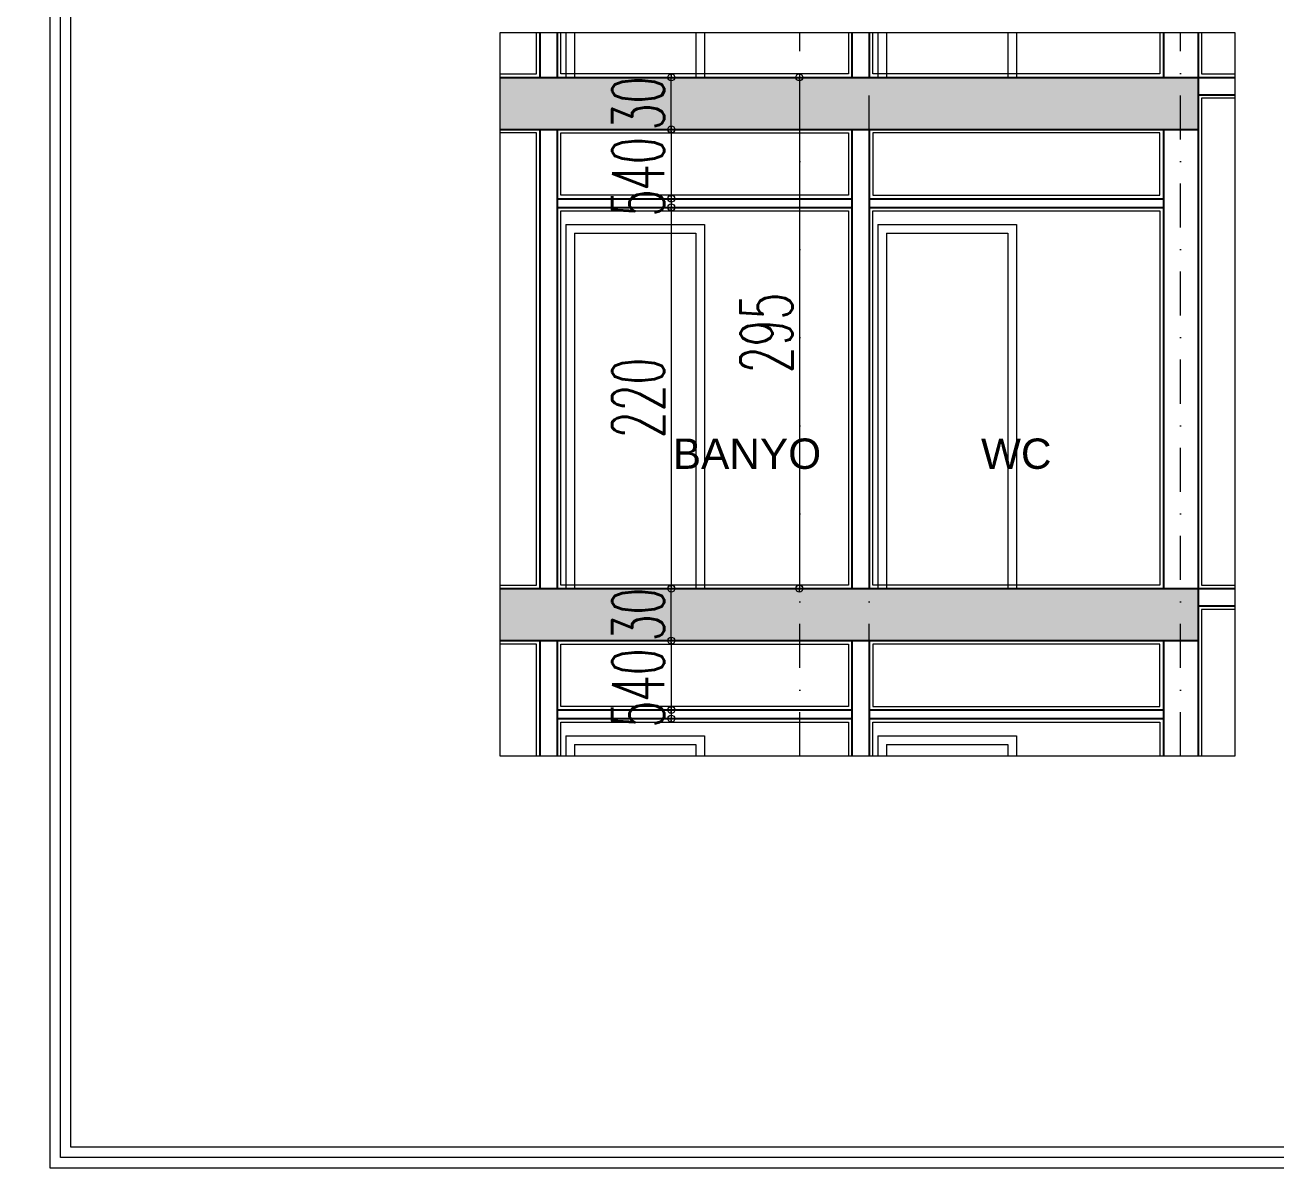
# Model space of a CAD drawing. Header units: millimetres. Extents: x -16104 to 67872, y -88009 to 12107.
# Drawn here: x 64305 to 66109, y -8330 to -6681 of the extents above; entities that cross this region are included whole.
import ezdxf

# ---------------------------------------------------------------- set-up
doc = ezdxf.new("R2010")
doc.units = ezdxf.units.MM
doc.linetypes.add('DASHDOTX2', pattern=[50.8, 25.4, -12.7, 0, -12.7])
doc.layers.get('0').update_dxf_attribs({"color": 241})
for name, color, linetype, lineweight in [('akslar', 144, 'Continuous', 20), ('c05', 32, 'Continuous', 13), ('duvar', 123, 'Continuous', 25), ('emsal&kolon', 1, 'Continuous', 5), ('kapı', 3, 'Continuous', 5), ('OLCU', 54, 'Continuous', 13), ('POZ', 36, 'Continuous', 18), ('SıVA', 40, 'Continuous', 9), ('ÖLÇÜ', 252, 'Continuous', 20)]:
    doc.layers.add(name, color=color, linetype=linetype, lineweight=lineweight)
doc.styles.add('DIM', font='Txttw.shx', dxfattribs={"width": 0.6})
doc.styles.add('M2', font='stylu.ttf', dxfattribs={"height": 10})
doc.dimstyles.new('50', dxfattribs={"dimscale": 0, "dimtxt": 30, "dimasz": 1, "dimexe": 0, "dimexo": 2, "dimgap": 4, "dimtad": 1, "dimdec": 0, "dimzin": 0, "dimdsep": 46, "dimtxsty": 'DIM', "dimblk1": 'DOT', "dimblk2": 'DOT', "dimsah": 1, "dimcen": 1.5, "dimdle": 3, "dimse1": 1, "dimse2": 1, "dimclrd": 256, "dimclre": 9, "dimclrt": 256, "dimadec": 0, "dimazin": 0, "dimtfac": 0.24, "dimtdec": 0, "dimtix": 1, "dimtmove": 2, "dimatfit": 3, "dimldrblk": 'DOT', "dimfxl": 0, "dimtolj": 1, "dimtzin": 15, "dimarcsym": 0})
pattern_1 = [(45, (-14297.5899, -11300.239), (-1.76776695, 1.76776695), []), (45, (-14295.8249, -11300.239), (-1.76776695, 1.76776695), [1.2, -0.5])]

# ---------------------------------------------------------------- blocks, each defined once
blk = doc.blocks.new('DOT')
for p, q in [((0, 15), (0, -15)), ((-2, 0), (0, 0)), ((2, 0), (0, 0))]:
    blk.add_line(p, q)
blk.add_circle((0, 0), 2)
blk = doc.blocks.new('*D231')
at = {"layer": 'Defpoints', "color": 0, "transparency": 16777216}
for p in [(18501.93, 5899.47), (18567.7, 5899.47), (18501.93, 5869.47)]:
    blk.add_point(p, dxfattribs=at)
at = {"layer": 'OLCU', "lineweight": -2, "transparency": 16777216}
for p, q in [((18567.7, 5900.47), (18567.7, 5901.47)), ((18567.7, 5869.47), (18567.7, 5899.47)), ((18567.7, 5868.47), (18567.7, 5867.47))]:
    blk.add_line(p, q, dxfattribs=at)
for p, rotation in [((18567.7, 5899.47), 270), ((18567.7, 5869.47), 90)]:
    blk.add_blockref('DOT', p, dxfattribs=dict(at, rotation=rotation))
at = {"layer": 'OLCU', "transparency": 16777216, "insert": (18548.7, 5884.47), "char_height": 30, "attachment_point": 5, "rotation": 90, "style": 'DIM'}
blk.add_mtext('\\A1;30', dxfattribs=at)
blk = doc.blocks.new('*D232')
at = {"layer": 'Defpoints', "color": 0, "transparency": 16777216}
for p in [(18567.7, 5869.47), (18567.7, 5829.47), (18567.7, 5829.47)]:
    blk.add_point(p, dxfattribs=at)
at = {"layer": 'OLCU', "lineweight": -2, "transparency": 16777216}
blk.add_line((18567.7, 5868.47), (18567.7, 5830.47), dxfattribs=at)
for p, rotation in [((18567.7, 5869.47), 90), ((18567.7, 5829.47), 270)]:
    blk.add_blockref('DOT', p, dxfattribs=dict(at, rotation=rotation))
at = {"layer": 'OLCU', "transparency": 16777216, "insert": (18548.7, 5849.47), "char_height": 30, "attachment_point": 5, "rotation": 90, "style": 'DIM'}
blk.add_mtext('\\A1;40', dxfattribs=at)
blk = doc.blocks.new('*D233')
at = {"layer": 'Defpoints', "color": 0, "transparency": 16777216}
for p in [(18567.7, 5829.47), (18567.7, 5824.47), (18567.7, 5824.47)]:
    blk.add_point(p, dxfattribs=at)
at = {"layer": 'OLCU', "lineweight": -2, "transparency": 16777216}
for p, q in [((18567.7, 5830.47), (18567.7, 5831.47)), ((18567.7, 5829.47), (18567.7, 5824.47)), ((18567.7, 5823.47), (18567.7, 5822.47))]:
    blk.add_line(p, q, dxfattribs=at)
for p, rotation in [((18567.7, 5829.47), 270), ((18567.7, 5824.47), 90)]:
    blk.add_blockref('DOT', p, dxfattribs=dict(at, rotation=rotation))
at = {"layer": 'OLCU', "transparency": 16777216, "insert": (18548.7, 5826.97), "char_height": 30, "attachment_point": 5, "rotation": 90, "style": 'DIM'}
blk.add_mtext('\\A1;5', dxfattribs=at)
blk = doc.blocks.new('*D234')
at = {"layer": 'Defpoints', "color": 0, "transparency": 16777216}
for p in [(18567.7, 5824.47), (18567.7, 5604.47), (18567.7, 5604.47)]:
    blk.add_point(p, dxfattribs=at)
at = {"layer": 'OLCU', "lineweight": -2, "transparency": 16777216}
blk.add_line((18567.7, 5823.47), (18567.7, 5605.47), dxfattribs=at)
for p, rotation in [((18567.7, 5824.47), 90), ((18567.7, 5604.47), 270)]:
    blk.add_blockref('DOT', p, dxfattribs=dict(at, rotation=rotation))
at = {"layer": 'OLCU', "transparency": 16777216, "insert": (18548.7, 5714.47), "char_height": 30, "attachment_point": 5, "rotation": 90, "style": 'DIM'}
blk.add_mtext('\\A1;220', dxfattribs=at)
blk = doc.blocks.new('*D235')
at = {"layer": 'Defpoints', "color": 0, "transparency": 16777216}
for p in [(18641.62, 5899.47), (18641.62, 5604.47), (18641.62, 5604.47)]:
    blk.add_point(p, dxfattribs=at)
at = {"layer": 'OLCU', "lineweight": -2, "transparency": 16777216}
blk.add_line((18641.62, 5898.47), (18641.62, 5605.47), dxfattribs=at)
for p, rotation in [((18641.62, 5899.47), 90), ((18641.62, 5604.47), 270)]:
    blk.add_blockref('DOT', p, dxfattribs=dict(at, rotation=rotation))
at = {"layer": 'OLCU', "transparency": 16777216, "insert": (18622.62, 5751.97), "char_height": 30, "attachment_point": 5, "rotation": 90, "style": 'DIM'}
blk.add_mtext('\\A1;295', dxfattribs=at)
blk = doc.blocks.new('*D236')
at = {"layer": 'Defpoints', "color": 0, "transparency": 16777216}
for p in [(18501.93, 5604.47), (18567.7, 5604.47), (18501.93, 5574.47)]:
    blk.add_point(p, dxfattribs=at)
at = {"layer": 'OLCU', "lineweight": -2, "transparency": 16777216}
for p, q in [((18567.7, 5605.47), (18567.7, 5606.47)), ((18567.7, 5574.47), (18567.7, 5604.47)), ((18567.7, 5573.47), (18567.7, 5572.47))]:
    blk.add_line(p, q, dxfattribs=at)
for p, rotation in [((18567.7, 5604.47), 270), ((18567.7, 5574.47), 90)]:
    blk.add_blockref('DOT', p, dxfattribs=dict(at, rotation=rotation))
at = {"layer": 'OLCU', "transparency": 16777216, "insert": (18548.7, 5589.47), "char_height": 30, "attachment_point": 5, "rotation": 90, "style": 'DIM'}
blk.add_mtext('\\A1;30', dxfattribs=at)
blk = doc.blocks.new('*D237')
at = {"layer": 'Defpoints', "color": 0, "transparency": 16777216}
for p in [(18567.7, 5574.47), (18567.7, 5534.47), (18567.7, 5534.47)]:
    blk.add_point(p, dxfattribs=at)
at = {"layer": 'OLCU', "lineweight": -2, "transparency": 16777216}
blk.add_line((18567.7, 5573.47), (18567.7, 5535.47), dxfattribs=at)
for p, rotation in [((18567.7, 5574.47), 90), ((18567.7, 5534.47), 270)]:
    blk.add_blockref('DOT', p, dxfattribs=dict(at, rotation=rotation))
at = {"layer": 'OLCU', "transparency": 16777216, "insert": (18548.7, 5554.47), "char_height": 30, "attachment_point": 5, "rotation": 90, "style": 'DIM'}
blk.add_mtext('\\A1;40', dxfattribs=at)
blk = doc.blocks.new('*D238')
at = {"layer": 'Defpoints', "color": 0, "transparency": 16777216}
for p in [(18567.7, 5534.47), (18567.7, 5529.47), (18567.7, 5529.47)]:
    blk.add_point(p, dxfattribs=at)
at = {"layer": 'OLCU', "lineweight": -2, "transparency": 16777216}
for p, q in [((18567.7, 5535.47), (18567.7, 5536.47)), ((18567.7, 5534.47), (18567.7, 5529.47)), ((18567.7, 5528.47), (18567.7, 5527.47))]:
    blk.add_line(p, q, dxfattribs=at)
for p, rotation in [((18567.7, 5534.47), 270), ((18567.7, 5529.47), 90)]:
    blk.add_blockref('DOT', p, dxfattribs=dict(at, rotation=rotation))
at = {"layer": 'OLCU', "transparency": 16777216, "insert": (18548.7, 5531.97), "char_height": 30, "attachment_point": 5, "rotation": 90, "style": 'DIM'}
blk.add_mtext('\\A1;5', dxfattribs=at)
blk = doc.blocks.new('rdf')
h = blk.add_hatch()
h.set_pattern_fill('JIS_STN_2.5,_O', color=256)
h.set_pattern_definition(pattern_1)
h.paths.add_polyline_path([(18468.99, 5899.47), (18468.99, 5869.47), (18871.61, 5869.47), (18871.61, 5899.47)])
h = blk.add_hatch()
h.set_pattern_fill('JIS_STN_2.5,_O', color=256)
h.set_pattern_definition(pattern_1)
h.paths.add_polyline_path([(18090.11, 5567.39), (18090.11, 5611.54), (18135.11, 5611.54), (18135.11, 5567.39)], flags=9)
h.paths.add_polyline_path([(18090.11, 5539.89), (18090.11, 5584.04), (18135.11, 5584.04), (18135.11, 5539.89)], flags=9)
h.paths.add_polyline_path([(18526.2, 5567.39), (18526.2, 5611.54), (18571.2, 5611.54), (18571.2, 5567.39)], flags=9)
h.paths.add_polyline_path([(18130.11, 5567.39), (18130.11, 5611.54), (18175.11, 5611.54), (18175.11, 5567.39)], flags=9)
h.paths.add_polyline_path([(18468.99, 5604.47), (18468.99, 5574.47), (18871.61, 5574.47), (18871.61, 5604.47)])
at = {"layer": 'akslar', "linetype": 'DASHDOTX2'}
for p, q in [((18641.92, 5507.81), (18641.92, 5925.34)), ((18681.92, 5507.81), (18681.92, 5925.34)), ((18861.6, 5507.81), (18861.6, 5925.34))]:
    blk.add_line(p, q, dxfattribs=at)
at = {"layer": 'duvar'}
for p, q in [((18491.93, 5925.34), (18491.93, 5899.47)), ((18501.93, 5925.34), (18501.93, 5899.47)), ((18671.93, 5925.34), (18671.93, 5899.47)), ((18681.93, 5925.34), (18681.93, 5899.47)), ((18851.61, 5925.34), (18851.61, 5899.47)), ((18871.61, 5925.34), (18871.61, 5899.47)), ((18468.99, 5899.47), (18871.61, 5899.47)), ((18871.61, 5899.47), (18871.61, 5604.47)), ((18871.61, 5899.47), (18892.86, 5899.47)), ((18871.61, 5889.47), (18892.86, 5889.47)), ((18468.99, 5869.47), (18871.61, 5869.47)), ((18491.93, 5869.47), (18491.93, 5604.47)), ((18501.93, 5869.47), (18501.93, 5604.47)), ((18671.93, 5869.47), (18671.93, 5604.47)), ((18681.93, 5869.47), (18681.93, 5604.47)), ((18851.61, 5869.47), (18851.61, 5604.47)), ((18501.93, 5829.47), (18671.93, 5829.47)), ((18501.93, 5824.47), (18671.93, 5824.47)), ((18681.93, 5829.47), (18851.61, 5829.47)), ((18681.93, 5824.47), (18851.61, 5824.47)), ((18468.99, 5604.47), (18871.61, 5604.47)), ((18871.61, 5604.47), (18871.61, 5507.81)), ((18871.61, 5604.47), (18892.86, 5604.47)), ((18871.61, 5594.47), (18892.86, 5594.47)), ((18468.99, 5574.47), (18871.61, 5574.47)), ((18491.93, 5574.47), (18491.93, 5507.81)), ((18501.93, 5574.47), (18501.93, 5507.81)), ((18671.93, 5574.47), (18671.93, 5507.81)), ((18681.93, 5574.47), (18681.93, 5507.81)), ((18851.61, 5574.47), (18851.61, 5507.81)), ((18501.93, 5534.47), (18671.93, 5534.47)), ((18501.93, 5529.47), (18671.93, 5529.47)), ((18681.93, 5534.47), (18851.61, 5534.47)), ((18681.93, 5529.47), (18851.61, 5529.47))]:
    blk.add_line(p, q, dxfattribs=at)
at = {"layer": 'kapı'}
for p, q in [((18506.93, 5925.34), (18506.93, 5899.47)), ((18511.93, 5925.34), (18511.93, 5899.47)), ((18581.93, 5925.34), (18581.93, 5899.47)), ((18586.93, 5925.34), (18586.93, 5899.47)), ((18686.93, 5925.34), (18686.93, 5899.47)), ((18691.93, 5925.34), (18691.93, 5899.47)), ((18761.93, 5925.34), (18761.93, 5899.47)), ((18766.93, 5925.34), (18766.93, 5899.47)), ((18506.93, 5814.47), (18506.93, 5604.47)), ((18506.93, 5814.47), (18586.93, 5814.47)), ((18586.93, 5814.47), (18586.93, 5604.47)), ((18686.93, 5814.47), (18686.93, 5604.47)), ((18686.93, 5814.47), (18766.93, 5814.47)), ((18766.93, 5814.47), (18766.93, 5604.47)), ((18511.93, 5809.47), (18511.93, 5604.47)), ((18511.93, 5809.47), (18581.93, 5809.47)), ((18581.93, 5809.47), (18581.93, 5604.47)), ((18691.93, 5809.47), (18691.93, 5604.47)), ((18691.93, 5809.47), (18761.93, 5809.47)), ((18761.93, 5809.47), (18761.93, 5604.47)), ((18506.93, 5519.47), (18506.93, 5507.81)), ((18506.93, 5519.47), (18586.93, 5519.47)), ((18511.93, 5514.47), (18511.93, 5507.81)), ((18511.93, 5514.47), (18581.93, 5514.47)), ((18581.93, 5514.47), (18581.93, 5507.81)), ((18586.93, 5519.47), (18586.93, 5507.81)), ((18686.93, 5519.47), (18686.93, 5507.81)), ((18686.93, 5519.47), (18766.93, 5519.47)), ((18691.93, 5514.47), (18691.93, 5507.81)), ((18691.93, 5514.47), (18761.93, 5514.47)), ((18761.93, 5514.47), (18761.93, 5507.81)), ((18766.93, 5519.47), (18766.93, 5507.81))]:
    blk.add_line(p, q, dxfattribs=at)
at = {"layer": 'SıVA'}
for points in [[(18468.99, 5901.47), (18489.93, 5901.47), (18489.93, 5925.34)], [(18669.93, 5925.34), (18669.93, 5901.47), (18503.93, 5901.47), (18503.93, 5925.34)], [(18849.61, 5925.34), (18849.61, 5901.47), (18683.93, 5901.47), (18683.93, 5925.34)], [(18873.61, 5925.34), (18873.61, 5901.47), (18892.86, 5901.47)], [(18892.86, 5887.47), (18873.61, 5887.47), (18873.61, 5606.47), (18892.86, 5606.47)], [(18468.99, 5606.47), (18489.93, 5606.47), (18489.93, 5867.47), (18468.99, 5867.47)], [(18892.86, 5592.47), (18873.61, 5592.47), (18873.61, 5507.81)], [(18489.93, 5507.81), (18489.93, 5572.47), (18468.99, 5572.47)], [(18503.93, 5507.81), (18503.93, 5527.47), (18669.93, 5527.47), (18669.93, 5507.81)], [(18683.93, 5507.81), (18683.93, 5527.47), (18849.61, 5527.47), (18849.61, 5507.81)]]:
    blk.add_lwpolyline(points, dxfattribs=at)
for points in [[(18503.93, 5867.47), (18669.93, 5867.47), (18669.93, 5831.47), (18503.93, 5831.47)], [(18683.93, 5831.47), (18849.61, 5831.47), (18849.61, 5867.47), (18683.93, 5867.47)], [(18503.93, 5822.47), (18669.93, 5822.47), (18669.93, 5606.47), (18503.93, 5606.47)], [(18683.93, 5822.47), (18849.61, 5822.47), (18849.61, 5606.47), (18683.93, 5606.47)], [(18503.93, 5572.47), (18669.93, 5572.47), (18669.93, 5536.47), (18503.93, 5536.47)], [(18683.93, 5536.47), (18849.61, 5536.47), (18849.61, 5572.47), (18683.93, 5572.47)]]:
    blk.add_lwpolyline(points, close=True, dxfattribs=at)
at = {"layer": 'ÖLÇÜ'}
blk.add_lwpolyline([(18468.99, 5925.34), (18892.86, 5925.34), (18892.86, 5507.81), (18468.99, 5507.81)], close=True, dxfattribs=at)
at = {"layer": 'emsal&kolon', "char_height": 17.5, "width": 1076.8413, "attachment_point": 9}
for s, insert in [('{\\fArial|b0|i0|c162|p34;BANYO}', (18654.2, 5673.32)), ('{\\fArial|b0|i0|c162|p34;WC}', (18787.12, 5673.32))]:
    blk.add_mtext(s, dxfattribs=dict(at, insert=insert))
at = {"layer": 'POZ', "style": 'M2', "flags": 4}
for tag, p in [('K180/210', (18737.14, 6363.37)), ('P150/50', (18700.21, 6224.9)), ('H.B', (18717.39, 6206.53)), ('50X50', (18707.7, 6190.5)), ('K180/210', (18776.34, 6183.11))]:
    blk.add_attdef(tag, p, '', height=10.4, rotation=1.13919, dxfattribs=at)
at = {"layer": 'OLCU'}
for base, p1, p2, picture, middle in [((18567.7, 5899.47), (18501.93, 5869.47), (18501.93, 5899.47), '*D231', (18548.7, 5884.47)), ((18641.62, 5604.47), (18641.62, 5899.47), (18641.62, 5604.47), '*D235', (18622.62, 5751.97)), ((18567.7, 5829.47), (18567.7, 5869.47), (18567.7, 5829.47), '*D232', (18548.7, 5849.47)), ((18567.7, 5824.47), (18567.7, 5829.47), (18567.7, 5824.47), '*D233', (18548.7, 5826.97)), ((18567.7, 5604.47), (18567.7, 5824.47), (18567.7, 5604.47), '*D234', (18548.7, 5714.47)), ((18567.7, 5604.47), (18501.93, 5574.47), (18501.93, 5604.47), '*D236', (18548.7, 5589.47)), ((18567.7, 5534.47), (18567.7, 5574.47), (18567.7, 5534.47), '*D237', (18548.7, 5554.47)), ((18567.7, 5529.47), (18567.7, 5534.47), (18567.7, 5529.47), '*D238', (18548.7, 5531.97))]:
    dim = blk.add_linear_dim(base=base, p1=p1, p2=p2, angle=90, dimstyle='50', override={"dimscale": 1}, dxfattribs=at)
    dim.commit()
    dim.dimension.update_dxf_attribs({"geometry": picture, "text_midpoint": middle})

msp = doc.modelspace()

# ---------------------------------------------------------------- linework, layer by layer
at = {"layer": 'c05'}
for points in [[(67871.5, -8120), (67871.5, -8330.3), (64341.3, -8330.3), (64341.3, -4952.5), (67871.5, -4952.5), (67871.5, -6808.6)], [(67871.5, -8120), (67871.5, -8330.3), (64341.3, -8330.3), (64341.3, -4952.5), (67871.5, -4952.5), (67871.5, -6808.6)], [(67856.5, -8120), (67856.5, -8315.3), (64356.3, -8315.3), (64356.3, -4967.5), (67856.5, -4967.5), (67856.5, -6808.6)], [(67841.5, -8120), (67841.5, -8300.3), (64371.3, -8300.3), (64371.3, -4982.5), (67841.5, -4982.5), (67841.5, -6808.6)]]:
    msp.add_lwpolyline(points, dxfattribs=at)

# ---------------------------------------------------------------- block references
at = {"layer": 'ÖLÇÜ', "xscale": 2.5, "yscale": 2.5, "zscale": 2.5}
msp.add_blockref('rdf', (18817.8, -21505.6), dxfattribs=at)

doc.saveas('drawing.dxf')
